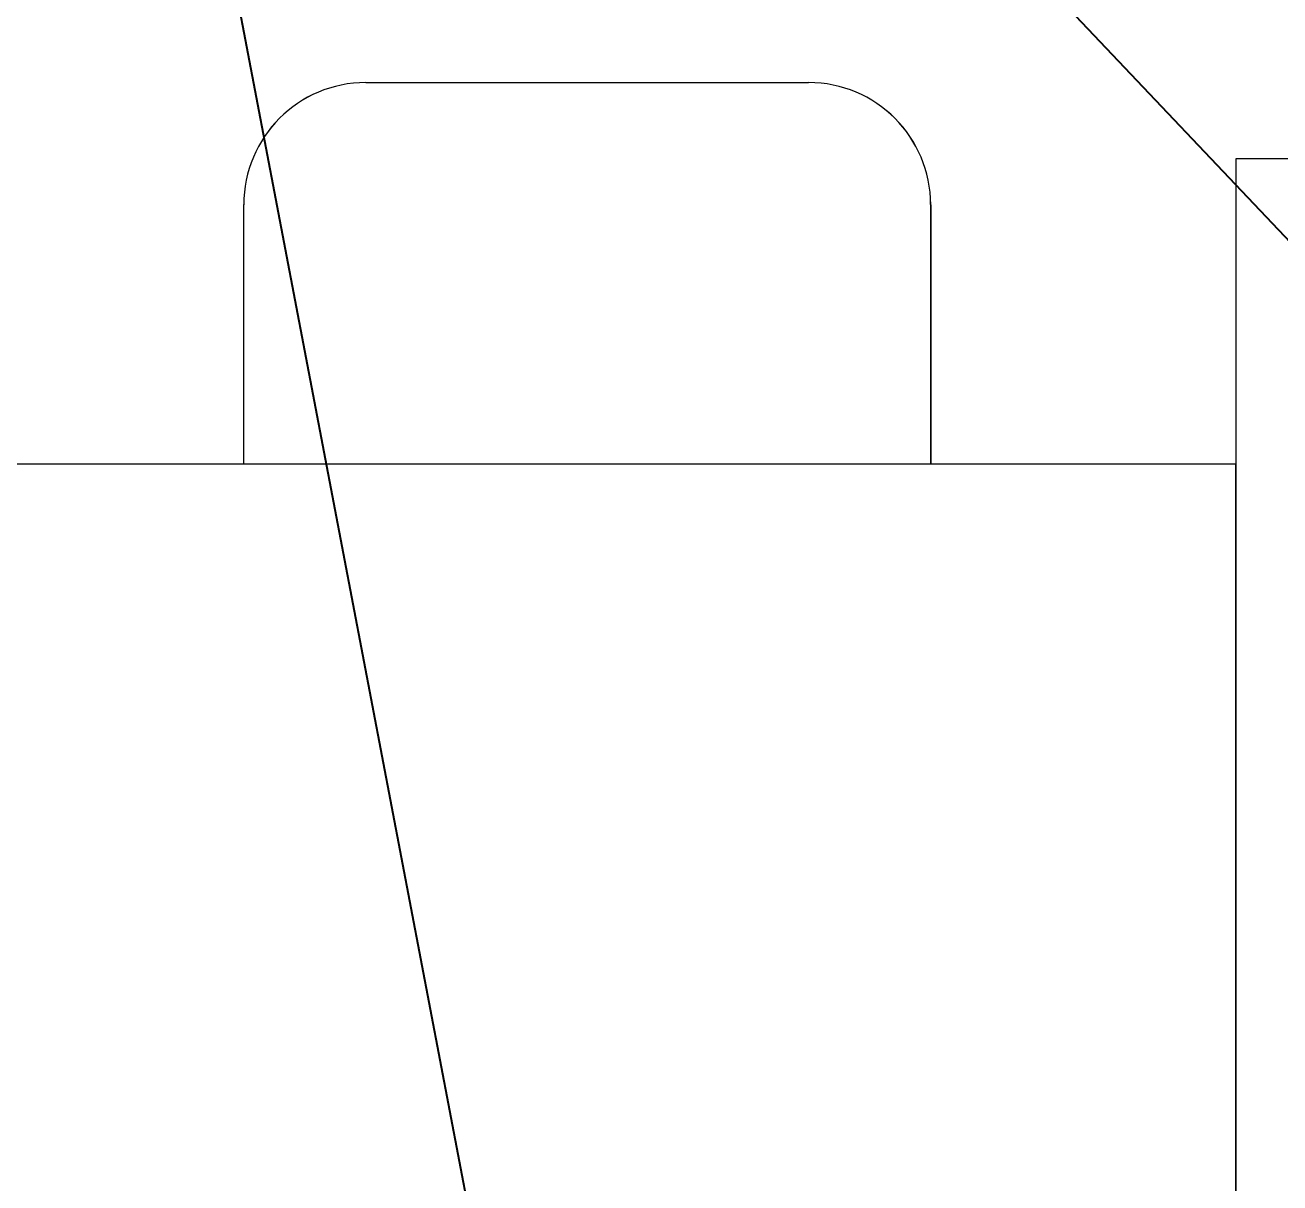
# Model space of a CAD drawing. Header units: millimetres. Extents: x -32 to 417638015, y -35 to 175284279.
# Drawn here: x 843120 to 843942, y 61915 to 62673 of the extents above; entities that cross this region are included whole.
import ezdxf
from ezdxf import colors
from ezdxf.entities.mleader import LeaderData, LeaderLine
from ezdxf.math import Vec2, Vec3

# ---------------------------------------------------------------- set-up
doc = ezdxf.new("R2010")
doc.units = ezdxf.units.MM
doc.layers.add('_ЭМ_Надписи', color=7, linetype='Continuous')
doc.layers.add('ЭОМ_Лотки рабочие', color=5, linetype='Continuous')
for name, color, linetype, lineweight in [('_ЭМ_ТХобщее_слой', 7, 'Continuous', 30), ('ТХ', 5, 'Continuous', 0), ('ШТРИХОВКА', 252, 'Continuous', 15)]:
    doc.layers.add(name, color=color, linetype=linetype, lineweight=lineweight)
doc.styles.add('ЭОМ', font='isocpeur.ttf', dxfattribs={"width": 0.85, "height": 250})

# ---------------------------------------------------------------- blocks, each defined once
blk = doc.blocks.new('Тх 2 этаж')
at = {"layer": 'ТХ', "color": 252, "true_color": 0x939598}
for points in [[(58953.18, 8880.74), (59243.18, 8880.74)], [(58953.18, 8880.74), (59243.18, 8880.74)], [(58873.18, 8630.74), (58873.18, 8800.74)], [(58873.18, 8630.74), (58873.18, 8800.74)], [(59323.18, 8800.74), (59323.18, 8630.74)], [(59323.18, 8800.74), (59323.18, 8630.74)]]:
    blk.add_lwpolyline(points, dxfattribs=at)
for points in [[(59523.18, 8830.74), (59523.18, 7630.74), (60123.18, 7630.74), (60123.18, 8830.74)], [(59523.18, 8830.74), (59523.18, 7630.74), (60123.18, 7630.74), (60123.18, 8830.74)], [(59523.18, 8630.74), (58023.18, 8630.74), (58023.18, 7830.74), (59523.18, 7830.74)], [(59523.18, 8630.74), (58023.18, 8630.74), (58023.18, 7830.74), (59523.18, 7830.74)]]:
    blk.add_lwpolyline(points, close=True, dxfattribs=at)
for centre, start, end in [((58953.18, 8800.74), 90, 180), ((58953.18, 8800.74), 90, 180), ((59243.18, 8800.74), 0, 90), ((59243.18, 8800.74), 0, 90)]:
    blk.add_arc(centre, 80, start, end, dxfattribs=at)
blk = doc.blocks.new('План 2 этажа')
at = {"layer": 'ЭОМ_Лотки рабочие'}
blk.add_blockref('Тх 2 этаж', (-5689.424, 2325.176), dxfattribs=at)
blk = doc.blocks.new('_ЭМ_ТХ2_2ЭТАЖнов')
at = {"layer": 'ТХ', "color": 252, "true_color": 0x939598}
for points in [[(59077.84, 10872.21), (59367.84, 10872.21)], [(59077.84, 10872.21), (59367.84, 10872.21)], [(58997.84, 10622.21), (58997.84, 10792.21)], [(58997.84, 10622.21), (58997.84, 10792.21)], [(59447.84, 10792.21), (59447.84, 10622.21)], [(59447.84, 10792.21), (59447.84, 10622.21)]]:
    blk.add_lwpolyline(points, dxfattribs=at)
for points in [[(59647.84, 10822.21), (59647.84, 9622.21), (60247.84, 9622.21), (60247.84, 10822.21)], [(59647.84, 10822.21), (59647.84, 9622.21), (60247.84, 9622.21), (60247.84, 10822.21)], [(59647.84, 10622.21), (58147.84, 10622.21), (58147.84, 9822.21), (59647.84, 9822.21)], [(59647.84, 10622.21), (58147.84, 10622.21), (58147.84, 9822.21), (59647.84, 9822.21)]]:
    blk.add_lwpolyline(points, close=True, dxfattribs=at)
for centre, start, end in [((59077.84, 10792.21), 90, 180), ((59077.84, 10792.21), 90, 180), ((59367.84, 10792.21), 0, 90), ((59367.84, 10792.21), 0, 90)]:
    blk.add_arc(centre, 80, start, end, dxfattribs=at)

msp = doc.modelspace()

# ---------------------------------------------------------------- block references
at = {"layer": 'ШТРИХОВКА'}
msp.add_blockref('План 2 этажа', (790079.34, 51429.52), dxfattribs=at)

# ---------------------------------------------------------------- next in the draw order: block references
at = {"layer": '_ЭМ_ТХобщее_слой', "lineweight": 50}
msp.add_blockref('_ЭМ_ТХ2_2ЭТАЖнов', (784265.27, 51763.22), dxfattribs=at)

# ---------------------------------------------------------------- next in the draw order: leaders
at = {"layer": '_ЭМ_Надписи', "color": 7, "ltscale": 5}
ml = msp.add_multileader_mtext('Standard', dxfattribs=at)
ml.set_content('{\\fGOST Common|b0|i0|c204|p34;\\W0.9;\\C256;2ЩРС-2\\fISOCPEUR|b0|i0|c204|p34;\\W0.85; Гр.4 Резерв\\P\\fGOST Common|b0|i0|c0|p34;\\W0.9;h=0.3\\fGOST Common|b0|i0|c204|p34;м}', color=1, style='ЭОМ')
ml.set_leader_properties()
ml.build(insert=Vec2(0, 0))
ml.multileader.update_dxf_attribs({"text_left_attachment_type": 6, "text_right_attachment_type": 6, "dogleg_length": 0, "arrow_head_size": 200})
ctx = ml.context
ctx.base_point, ctx.char_height, ctx.arrow_head_size, ctx.landing_gap_size, ctx.plane_origin = Vec3(847320.59, 58973.35, -64.26), 250, 200, 0, Vec3(820844.94, 76478.34, -64.26)
ctx.left_attachment, ctx.right_attachment = 6, 6
notes = []
notes.append((ctx, [(0, (1, 1, 0), (847320.59, 58973.35, -64.26), (1, 0), 0, [(1, [(843663.4, 60569.65, -64.26), (843123.64, 63401.22, -64.26)], 0, [])])]))
ctx.mtext.insert, ctx.mtext.width, ctx.mtext.defined_height, ctx.mtext.flow_direction = Vec3(847320.59, 59273.35, -64.26), 2273.2875, 545.62, 5
ml = msp.add_multileader_mtext('Standard', dxfattribs=at)
ml.set_content('{\\fGOST Common|b0|i0|c0|p34;\\W0.9;\\C256;2\\fGOST Common|b0|i0|c204|p34;ЩРС-2\\fISOCPEUR|b0|i0|c204|p34;\\W0.85; Гр.4\\P\\W1;\\C0; ноутбук}', color=1, style='ЭОМ')
ml.set_leader_properties()
ml.build(insert=Vec2(0, 0))
ml.multileader.update_dxf_attribs({"text_left_attachment_type": 6, "text_right_attachment_type": 6, "dogleg_length": 0, "arrow_head_size": 200})
ctx = ml.context
ctx.base_point, ctx.char_height, ctx.arrow_head_size, ctx.landing_gap_size, ctx.plane_origin = Vec3(841172.98, 61808.27, -64.26), 250, 200, 0, Vec3(821800.76, 70161.86, -64.26)
ctx.left_attachment, ctx.right_attachment = 6, 6
notes.append((ctx, [(1, (1, 1, 0), (842845.48, 61808.27, -64.26), (-1, 0), 0, [(0, [(843927.65, 61730.8, -64.26)], 0, [])])]))
ctx.mtext.insert, ctx.mtext.width, ctx.mtext.defined_height, ctx.mtext.flow_direction = Vec3(841172.98, 62133.27, -64.26), 2073.8091, 545.62, 5
for ctx, leaders in notes:
    for number, flags, end, landing, length, lines in leaders:
        leader = LeaderData()
        leader.index, (leader.has_last_leader_line, leader.has_dogleg_vector, leader.attachment_direction) = number, flags
        leader.last_leader_point, leader.dogleg_vector, leader.dogleg_length = Vec3(end), Vec3(landing), length
        for number, points, colour, breaks in lines:
            line = LeaderLine()
            line.index, line.vertices, line.color, line.breaks = number, Vec3.list(points), colors.encode_raw_color(colour), breaks
            leader.lines.append(line)
        ctx.leaders.append(leader)

doc.saveas('drawing.dxf')
